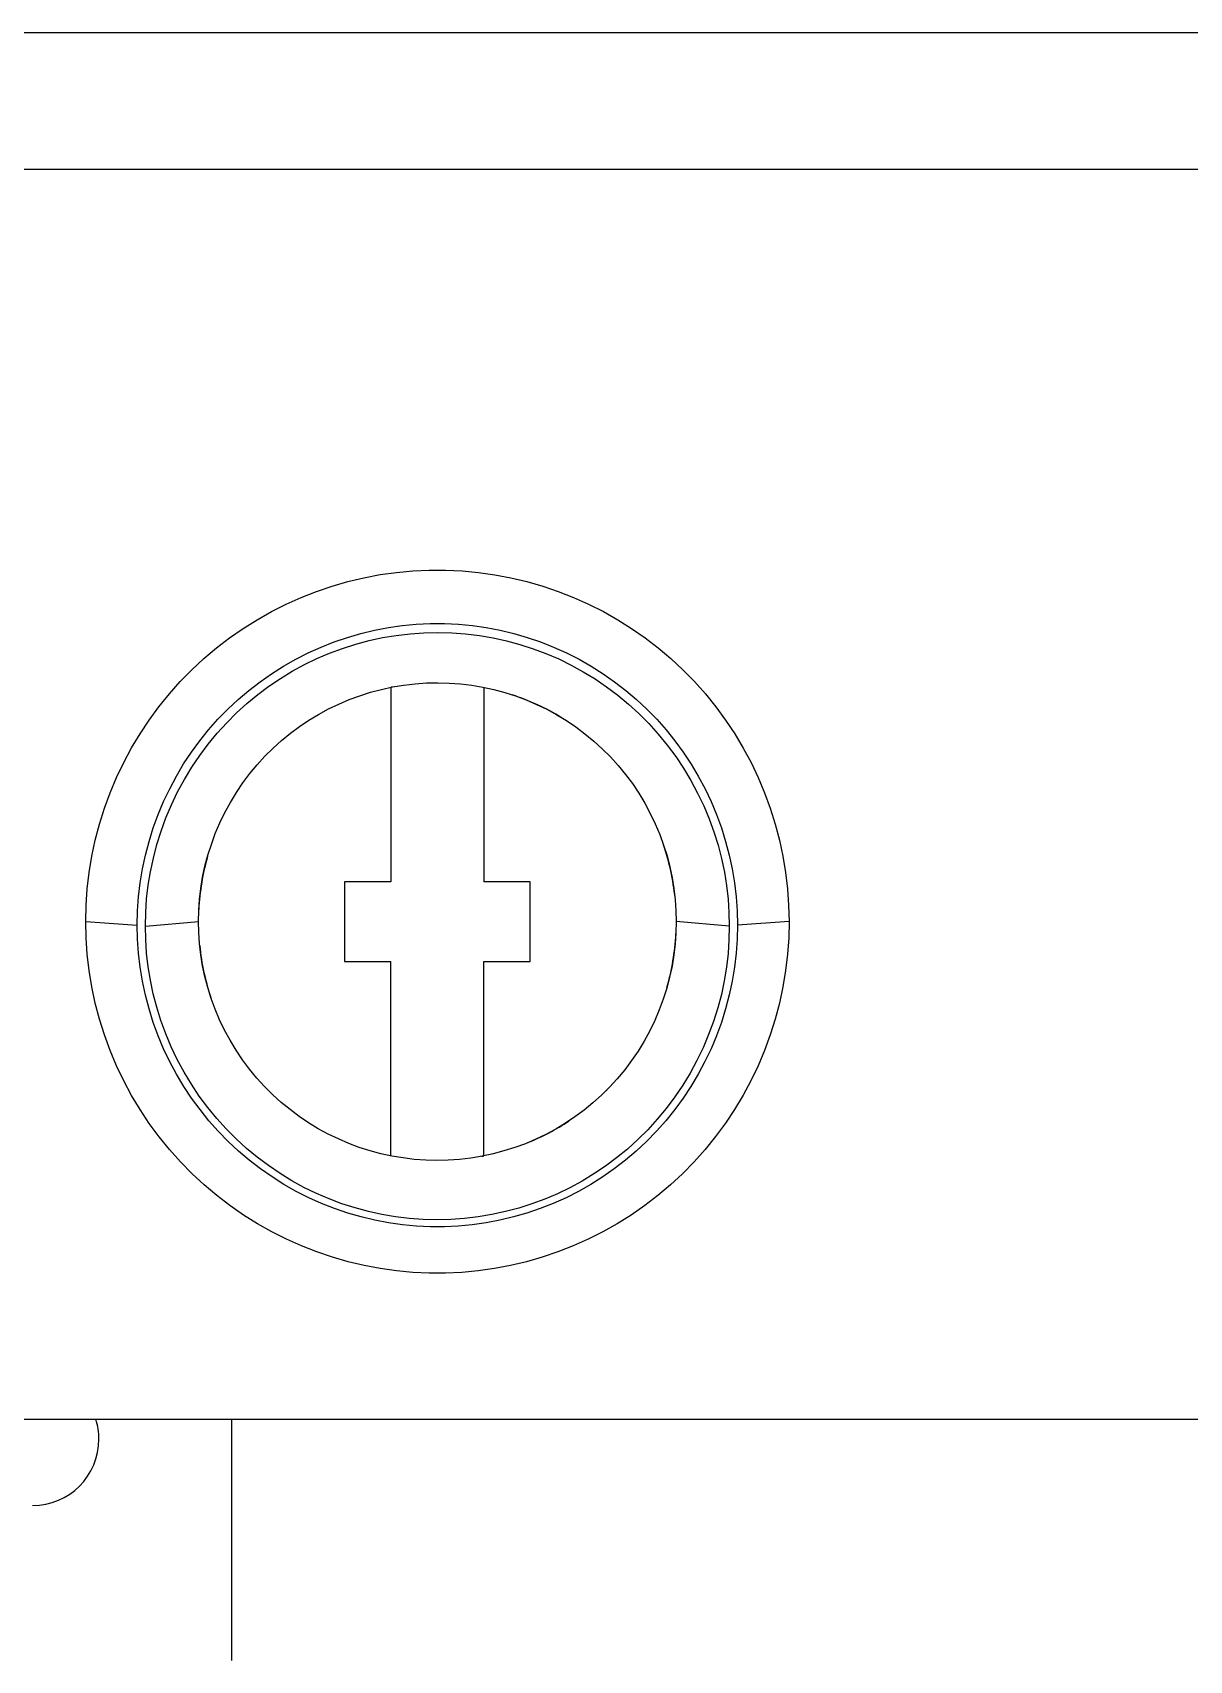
# Model space of a CAD drawing. Header units: millimetres. Extents: x 1019 to 1519, y 1262 to 1448.
# Drawn here: x 1372.32 to 1374.064, y 1330.981 to 1333.435 of the extents above; entities that cross this region are included whole.
import ezdxf

# ---------------------------------------------------------------- set-up
doc = ezdxf.new("R2010")
doc.units = ezdxf.units.MM

# ---------------------------------------------------------------- blocks, each defined once
blk = doc.blocks.new('*U37')
for p, q in [((-3.585, -2.2877), (3.585, -2.2877)), ((-3.585, -2.4937), (3.585, -2.4937)), ((-1.0537, -3.122), (-1.0299, -3.1151)), ((-1.0299, -3.1151), (-1.0058, -3.1094)), ((-1.0058, -3.1094), (-0.9814, -3.1047)), ((-0.9814, -3.1047), (-0.9568, -3.1013)), ((-0.9568, -3.1013), (-0.9321, -3.099)), ((-0.9321, -3.099), (-0.9074, -3.0978)), ((-0.9074, -3.0978), (-0.8826, -3.0978)), ((-0.8826, -3.0978), (-0.8578, -3.099)), ((-0.8578, -3.099), (-0.8331, -3.1013)), ((-0.8331, -3.1013), (-0.8085, -3.1048)), ((-0.8085, -3.1048), (-0.7842, -3.1094)), ((-0.7842, -3.1094), (-0.76, -3.1151)), ((-0.76, -3.1151), (-0.7362, -3.122)), ((-1.123, -3.1492), (-1.1003, -3.139)), ((-1.1003, -3.139), (-1.0772, -3.13)), ((-1.0772, -3.13), (-1.0537, -3.122)), ((-0.7362, -3.122), (-0.7127, -3.13)), ((-0.7127, -3.13), (-0.6896, -3.1391)), ((-0.6896, -3.1391), (-0.667, -3.1492)), ((-1.1667, -3.1726), (-1.1451, -3.1604)), ((-1.1451, -3.1604), (-1.123, -3.1492)), ((-0.667, -3.1492), (-0.6448, -3.1604)), ((-0.6448, -3.1604), (-0.6232, -3.1727)), ((-1.2081, -3.2), (-1.1878, -3.1858)), ((-1.1878, -3.1858), (-1.1667, -3.1726)), ((-1.0101, -3.1934), (-0.9895, -3.1885)), ((-0.9895, -3.1885), (-0.9687, -3.1846)), ((-0.9687, -3.1846), (-0.9478, -3.1816)), ((-0.9478, -3.1816), (-0.9267, -3.1796)), ((-0.9267, -3.1796), (-0.9056, -3.1786)), ((-0.9056, -3.1786), (-0.8844, -3.1786)), ((-0.8844, -3.1786), (-0.8633, -3.1796)), ((-0.8633, -3.1796), (-0.8422, -3.1816)), ((-0.8422, -3.1816), (-0.8212, -3.1846)), ((-0.8212, -3.1846), (-0.8004, -3.1885)), ((-0.8004, -3.1885), (-0.7798, -3.1935)), ((-0.6232, -3.1727), (-0.6022, -3.1859)), ((-0.6022, -3.1859), (-0.5818, -3.2001)), ((-1.2278, -3.2152), (-1.2081, -3.2)), ((-1.0895, -3.2226), (-1.0702, -3.214)), ((-1.0702, -3.214), (-1.0505, -3.2062)), ((-1.0505, -3.2062), (-1.0304, -3.1993)), ((-1.038, -3.2158), (-1.0181, -3.2095)), ((-1.0304, -3.1993), (-1.0101, -3.1934)), ((-1.0181, -3.2095), (-0.998, -3.2041)), ((-0.998, -3.2041), (-0.9776, -3.1997)), ((-0.9776, -3.1997), (-0.9569, -3.1962)), ((-0.9569, -3.1962), (-0.9361, -3.1937)), ((-0.9361, -3.1937), (-0.9152, -3.1923)), ((-0.9152, -3.1923), (-0.8943, -3.1918)), ((-0.8943, -3.1918), (-0.8733, -3.1923)), ((-0.8733, -3.1923), (-0.8524, -3.1939)), ((-0.8524, -3.1939), (-0.8317, -3.1964)), ((-0.8317, -3.1964), (-0.8111, -3.1999)), ((-0.8111, -3.1999), (-0.7907, -3.2044)), ((-0.7907, -3.2044), (-0.7706, -3.2099)), ((-0.7798, -3.1935), (-0.7595, -3.1994)), ((-0.7706, -3.2099), (-0.7507, -3.2163)), ((-0.7595, -3.1994), (-0.7395, -3.2062)), ((-0.7395, -3.2062), (-0.7198, -3.214)), ((-0.7198, -3.214), (-0.7004, -3.2227)), ((-0.5818, -3.2001), (-0.5621, -3.2152)), ((-1.265, -3.2482), (-1.2468, -3.2313)), ((-1.2468, -3.2313), (-1.2278, -3.2152)), ((-1.1269, -3.2427), (-1.1084, -3.2322)), ((-1.1084, -3.2322), (-1.0895, -3.2226)), ((-1.0954, -3.2404), (-1.0767, -3.2313)), ((-1.0767, -3.2313), (-1.0575, -3.2231)), ((-1.0575, -3.2231), (-1.038, -3.2158)), ((-0.7507, -3.2163), (-0.7313, -3.2236)), ((-0.7313, -3.2236), (-0.7121, -3.2318)), ((-0.7121, -3.2318), (-0.6934, -3.241)), ((-0.7004, -3.2227), (-0.6815, -3.2323)), ((-0.6815, -3.2323), (-0.6631, -3.2428)), ((-0.5621, -3.2152), (-0.5431, -3.2313)), ((-0.5431, -3.2313), (-0.5249, -3.2482)), ((-1.2824, -3.266), (-1.265, -3.2482)), ((-1.1622, -3.2662), (-1.1448, -3.2541)), ((-1.1489, -3.2729), (-1.1316, -3.2612)), ((-1.1448, -3.2541), (-1.1269, -3.2427)), ((-1.1316, -3.2612), (-1.1137, -3.2504)), ((-1.1137, -3.2504), (-1.0954, -3.2404)), ((-0.6934, -3.241), (-0.6751, -3.251)), ((-0.6751, -3.251), (-0.6573, -3.262)), ((-0.6631, -3.2428), (-0.6452, -3.2541)), ((-0.6573, -3.262), (-0.6399, -3.2738)), ((-0.6452, -3.2541), (-0.6278, -3.2663)), ((-0.5249, -3.2482), (-0.5076, -3.266)), ((-1.3146, -3.3039), (-1.2989, -3.2845)), ((-1.2989, -3.2845), (-1.2824, -3.266)), ((-1.1952, -3.293), (-1.179, -3.2792)), ((-1.182, -3.2989), (-1.1657, -3.2855)), ((-1.179, -3.2792), (-1.1622, -3.2662)), ((-1.1657, -3.2855), (-1.1489, -3.2729)), ((-1.028, -3.2931), (-1.012, -3.2872)), ((-1.012, -3.2872), (-0.9958, -3.282)), ((-0.9958, -3.282), (-0.9793, -3.2777)), ((-0.9793, -3.2777), (-0.9625, -3.274)), ((-0.965, -3.2745), (-0.965, -3.5677)), ((-0.9625, -3.274), (-0.9457, -3.2712)), ((-0.9457, -3.2712), (-0.9286, -3.2692)), ((-0.9286, -3.2692), (-0.9115, -3.268)), ((-0.9115, -3.268), (-0.8944, -3.2677)), ((-0.8944, -3.2677), (-0.8773, -3.2681)), ((-0.8773, -3.2681), (-0.8602, -3.2693)), ((-0.8602, -3.2693), (-0.8432, -3.2714)), ((-0.8432, -3.2714), (-0.8263, -3.2743)), ((-0.8263, -3.2743), (-0.8097, -3.2779)), ((-0.825, -3.2745), (-0.825, -3.5677)), ((-0.8097, -3.2779), (-0.7932, -3.2824)), ((-0.7932, -3.2824), (-0.777, -3.2876)), ((-0.777, -3.2876), (-0.761, -3.2935)), ((-0.6399, -3.2738), (-0.6231, -3.2864)), ((-0.6278, -3.2663), (-0.611, -3.2792)), ((-0.6231, -3.2864), (-0.6069, -3.2999)), ((-0.611, -3.2792), (-0.5948, -3.293)), ((-0.5076, -3.266), (-0.491, -3.2846)), ((-0.491, -3.2846), (-0.4754, -3.3039)), ((-1.3293, -3.3239), (-1.3146, -3.3039)), ((-1.2256, -3.3227), (-1.2107, -3.3075)), ((-1.2107, -3.3075), (-1.1952, -3.293)), ((-1.1976, -3.3131), (-1.182, -3.2989)), ((-1.074, -3.3153), (-1.059, -3.3072)), ((-1.059, -3.3072), (-1.0437, -3.2998)), ((-1.0437, -3.2998), (-1.028, -3.2931)), ((-0.761, -3.2935), (-0.7454, -3.3002)), ((-0.7454, -3.3002), (-0.7301, -3.3077)), ((-0.7301, -3.3077), (-0.7151, -3.3158)), ((-0.6069, -3.2999), (-0.5913, -3.3142)), ((-0.5948, -3.293), (-0.5792, -3.3075)), ((-0.5792, -3.3075), (-0.5644, -3.3227)), ((-0.4754, -3.3039), (-0.4606, -3.324)), ((-1.3431, -3.3447), (-1.3293, -3.3239)), ((-1.2397, -3.3386), (-1.2256, -3.3227)), ((-1.2268, -3.3438), (-1.2125, -3.328)), ((-1.2125, -3.328), (-1.1976, -3.3131)), ((-1.1165, -3.3439), (-1.1028, -3.3337)), ((-1.1028, -3.3337), (-1.0886, -3.3241)), ((-1.0886, -3.3241), (-1.074, -3.3153)), ((-0.7151, -3.3158), (-0.7005, -3.3247)), ((-0.7005, -3.3247), (-0.6863, -3.3343)), ((-0.6863, -3.3343), (-0.6726, -3.3446)), ((-0.5913, -3.3142), (-0.5763, -3.3292)), ((-0.5763, -3.3292), (-0.5621, -3.3451)), ((-0.5644, -3.3227), (-0.5503, -3.3387)), ((-0.4606, -3.324), (-0.4468, -3.3447)), ((-1.3559, -3.366), (-1.3431, -3.3447)), ((-1.2656, -3.3724), (-1.253, -3.3552)), ((-1.2532, -3.3773), (-1.2404, -3.3602)), ((-1.253, -3.3552), (-1.2397, -3.3386)), ((-1.2404, -3.3602), (-1.2268, -3.3438)), ((-1.1426, -3.3663), (-1.1298, -3.3547)), ((-1.1298, -3.3547), (-1.1165, -3.3439)), ((-0.6726, -3.3446), (-0.6593, -3.3556)), ((-0.6593, -3.3556), (-0.6465, -3.3672)), ((-0.5621, -3.3451), (-0.5485, -3.3616)), ((-0.5503, -3.3387), (-0.5369, -3.3552)), ((-0.5369, -3.3552), (-0.5244, -3.3724)), ((-0.4468, -3.3447), (-0.434, -3.3661)), ((-1.3677, -3.388), (-1.3559, -3.366)), ((-1.2774, -3.3901), (-1.2656, -3.3724)), ((-1.2651, -3.3951), (-1.2532, -3.3773)), ((-1.1665, -3.3913), (-1.1548, -3.3785)), ((-1.1548, -3.3785), (-1.1426, -3.3663)), ((-0.6465, -3.3672), (-0.6343, -3.3794)), ((-0.6343, -3.3794), (-0.6226, -3.3923)), ((-0.5485, -3.3616), (-0.5358, -3.3788)), ((-0.5358, -3.3788), (-0.5239, -3.3966)), ((-0.5244, -3.3724), (-0.5126, -3.3902)), ((-0.434, -3.3661), (-0.4223, -3.388)), ((-1.3784, -3.4104), (-1.3677, -3.388)), ((-1.2984, -3.4273), (-1.2883, -3.4084)), ((-1.2883, -3.4084), (-1.2774, -3.3901)), ((-1.2762, -3.4134), (-1.2651, -3.3951)), ((-1.188, -3.4186), (-1.1776, -3.4046)), ((-1.1776, -3.4046), (-1.1665, -3.3913)), ((-0.6226, -3.3923), (-0.6115, -3.4057)), ((-0.6115, -3.4057), (-0.6011, -3.4197)), ((-0.5239, -3.3966), (-0.5129, -3.415)), ((-0.5126, -3.3902), (-0.5017, -3.4085)), ((-0.5017, -3.4085), (-0.4916, -3.4273)), ((-0.4223, -3.388), (-0.4115, -3.4105)), ((-1.3967, -3.4568), (-1.3881, -3.4334)), ((-1.3881, -3.4334), (-1.3784, -3.4104)), ((-1.3075, -3.4465), (-1.2984, -3.4273)), ((-1.2957, -3.4516), (-1.2864, -3.4323)), ((-1.2864, -3.4323), (-1.2762, -3.4134)), ((-1.2069, -3.4479), (-1.1978, -3.433)), ((-1.1978, -3.433), (-1.188, -3.4186)), ((-0.6011, -3.4197), (-0.5914, -3.4342)), ((-0.5914, -3.4342), (-0.5824, -3.4492)), ((-0.5129, -3.415), (-0.5028, -3.4339)), ((-0.5028, -3.4339), (-0.4936, -3.4532)), ((-0.4916, -3.4273), (-0.4824, -3.4466)), ((-0.4115, -3.4105), (-0.4019, -3.4335)), ((-0.4019, -3.4335), (-0.3933, -3.4569)), ((-1.4042, -3.4806), (-1.3967, -3.4568)), ((-1.3158, -3.4662), (-1.3075, -3.4465)), ((-1.304, -3.4713), (-1.2957, -3.4516)), ((-1.2153, -3.4633), (-1.2069, -3.4479)), ((-0.5824, -3.4492), (-0.5741, -3.4645)), ((-0.4936, -3.4532), (-0.4854, -3.4728)), ((-0.4824, -3.4466), (-0.4742, -3.4663)), ((-0.3933, -3.4569), (-0.3858, -3.4807)), ((-1.4105, -3.5047), (-1.4042, -3.4806)), ((-1.3231, -3.4863), (-1.3158, -3.4662)), ((-1.3113, -3.4913), (-1.304, -3.4713)), ((-1.2296, -3.495), (-1.2228, -3.479)), ((-1.2228, -3.479), (-1.2153, -3.4633)), ((-0.5741, -3.4645), (-0.5666, -3.4802)), ((-0.5666, -3.4802), (-0.5599, -3.4962)), ((-0.4854, -3.4728), (-0.4782, -3.4926)), ((-0.4742, -3.4663), (-0.4669, -3.4863)), ((-0.3858, -3.4807), (-0.3795, -3.5048)), ((-1.4157, -3.5291), (-1.4105, -3.5047)), ((-1.3349, -3.5274), (-1.3295, -3.5067)), ((-1.3295, -3.5067), (-1.3231, -3.4863)), ((-1.3177, -3.5115), (-1.3113, -3.4913)), ((-1.2356, -3.5112), (-1.2296, -3.495)), ((-0.5599, -3.4962), (-0.554, -3.5123)), ((-0.4782, -3.4926), (-0.472, -3.5127)), ((-0.4669, -3.4863), (-0.4605, -3.5067)), ((-0.4605, -3.5067), (-0.4551, -3.5274)), ((-0.3795, -3.5048), (-0.3742, -3.5291)), ((-1.4198, -3.5536), (-1.4157, -3.5291)), ((-1.3394, -3.5482), (-1.3349, -3.5274)), ((-1.3274, -3.5524), (-1.323, -3.5319)), ((-1.323, -3.5319), (-1.3177, -3.5115)), ((-1.2452, -3.5443), (-1.2408, -3.5277)), ((-1.2408, -3.5277), (-1.2356, -3.5112)), ((-0.554, -3.5123), (-0.5489, -3.5286)), ((-0.5489, -3.5286), (-0.5446, -3.545)), ((-0.472, -3.5127), (-0.4667, -3.5328)), ((-0.4667, -3.5328), (-0.4625, -3.5531)), ((-0.4551, -3.5274), (-0.4506, -3.5483)), ((-0.3742, -3.5291), (-0.3702, -3.5537)), ((-1.4227, -3.5783), (-1.4198, -3.5536)), ((-1.3429, -3.5693), (-1.3394, -3.5482)), ((-1.3307, -3.5729), (-1.3274, -3.5524)), ((-1.2488, -3.5609), (-1.2452, -3.5443)), ((-0.5446, -3.545), (-0.5411, -3.5615)), ((-0.4625, -3.5531), (-0.4592, -3.5734)), ((-0.4506, -3.5483), (-0.4471, -3.5693)), ((-0.3702, -3.5537), (-0.3673, -3.5783)), ((-1.4245, -3.603), (-1.4227, -3.5783)), ((-1.3453, -3.5905), (-1.3429, -3.5693)), ((-1.3331, -3.5934), (-1.3307, -3.5729)), ((-1.2535, -3.5943), (-1.2515, -3.5776)), ((-1.2515, -3.5776), (-1.2488, -3.5609)), ((-1.035, -3.5677), (-1.035, -3.6877)), ((-0.965, -3.5677), (-1.035, -3.5677)), ((-0.755, -3.5677), (-0.825, -3.5677)), ((-0.755, -3.6877), (-0.755, -3.5677)), ((-0.5411, -3.5615), (-0.5384, -3.578)), ((-0.5384, -3.578), (-0.5365, -3.5946)), ((-0.4592, -3.5734), (-0.4569, -3.5937)), ((-0.4471, -3.5693), (-0.4447, -3.5905)), ((-0.3673, -3.5783), (-0.3656, -3.603)), ((-1.425, -3.6277), (-1.4245, -3.603)), ((-1.3468, -3.6116), (-1.3453, -3.5905)), ((-1.3345, -3.614), (-1.3331, -3.5934)), ((-1.2546, -3.611), (-1.2535, -3.5943)), ((-0.5365, -3.5946), (-0.5354, -3.6111)), ((-0.4569, -3.5937), (-0.4555, -3.6141)), ((-0.4447, -3.5905), (-0.4432, -3.6116)), ((-0.3656, -3.603), (-0.365, -3.6277)), ((-1.4245, -3.6522), (-1.425, -3.6277)), ((-1.425, -3.6277), (-1.3473, -3.6328)), ((-1.3473, -3.6328), (-1.3468, -3.6116)), ((-1.335, -3.6344), (-1.3345, -3.614)), ((-1.335, -3.6344), (-1.255, -3.6277)), ((-1.255, -3.6277), (-1.2546, -3.611)), ((-1.2546, -3.6443), (-1.255, -3.6277)), ((-0.5354, -3.6111), (-0.535, -3.6277)), ((-0.535, -3.6277), (-0.5354, -3.6444)), ((-0.455, -3.6344), (-0.535, -3.6277)), ((-0.4555, -3.6141), (-0.455, -3.6344)), ((-0.4432, -3.6116), (-0.4427, -3.6328)), ((-0.365, -3.6277), (-0.4427, -3.6328)), ((-0.365, -3.6277), (-0.3655, -3.6522)), ((-1.4227, -3.6769), (-1.4245, -3.6522)), ((-1.3468, -3.6539), (-1.3473, -3.6328)), ((-1.3454, -3.6751), (-1.3468, -3.6539)), ((-1.3345, -3.6548), (-1.335, -3.6344)), ((-1.3331, -3.6753), (-1.3345, -3.6548)), ((-1.2535, -3.6609), (-1.2546, -3.6443)), ((-0.5354, -3.6444), (-0.5366, -3.6611)), ((-0.4555, -3.6549), (-0.4569, -3.6755)), ((-0.455, -3.6344), (-0.4555, -3.6549)), ((-0.4432, -3.6539), (-0.4446, -3.6751)), ((-0.4427, -3.6328), (-0.4432, -3.6539)), ((-0.3655, -3.6522), (-0.3673, -3.6769)), ((-1.4198, -3.7016), (-1.4227, -3.6769)), ((-1.3429, -3.6962), (-1.3454, -3.6751)), ((-1.3308, -3.6957), (-1.3331, -3.6753)), ((-1.2515, -3.6775), (-1.2535, -3.6609)), ((-1.2488, -3.6941), (-1.2515, -3.6775)), ((-0.5385, -3.6779), (-0.5413, -3.6946)), ((-0.5366, -3.6611), (-0.5385, -3.6779)), ((-0.4569, -3.6755), (-0.4593, -3.6962)), ((-0.4446, -3.6751), (-0.4471, -3.6962)), ((-0.3673, -3.6769), (-0.3702, -3.7015)), ((-1.4158, -3.7261), (-1.4198, -3.7016)), ((-1.3394, -3.7173), (-1.3429, -3.6962)), ((-1.3275, -3.7161), (-1.3308, -3.6957)), ((-1.2453, -3.7106), (-1.2488, -3.6941)), ((-1.035, -3.6877), (-0.965, -3.6877)), ((-0.965, -3.9808), (-0.965, -3.6877)), ((-0.825, -3.9808), (-0.825, -3.6877)), ((-0.825, -3.6877), (-0.755, -3.6877)), ((-0.5413, -3.6946), (-0.5449, -3.7113)), ((-0.4593, -3.6962), (-0.4627, -3.7168)), ((-0.4471, -3.6962), (-0.4506, -3.7173)), ((-0.3702, -3.7015), (-0.3742, -3.7261)), ((-1.4105, -3.7505), (-1.4158, -3.7261)), ((-1.335, -3.7383), (-1.3394, -3.7173)), ((-1.3232, -3.7364), (-1.3275, -3.7161)), ((-1.241, -3.727), (-1.2453, -3.7106)), ((-1.2359, -3.7434), (-1.241, -3.727)), ((-0.5492, -3.7279), (-0.5545, -3.7444)), ((-0.5449, -3.7113), (-0.5492, -3.7279)), ((-0.4627, -3.7168), (-0.467, -3.7373)), ((-0.4506, -3.7173), (-0.455, -3.7382)), ((-0.3742, -3.7261), (-0.3794, -3.7505)), ((-1.4042, -3.7747), (-1.4105, -3.7505)), ((-1.3295, -3.759), (-1.335, -3.7383)), ((-1.3179, -3.7566), (-1.3232, -3.7364)), ((-1.23, -3.7595), (-1.2359, -3.7434)), ((-0.5545, -3.7444), (-0.5605, -3.7607)), ((-0.467, -3.7373), (-0.4724, -3.7577)), ((-0.455, -3.7382), (-0.4605, -3.759)), ((-0.3794, -3.7505), (-0.3858, -3.7747)), ((-1.3967, -3.7985), (-1.4042, -3.7747)), ((-1.3231, -3.7795), (-1.3295, -3.759)), ((-1.3117, -3.7767), (-1.3179, -3.7566)), ((-1.3044, -3.7966), (-1.3117, -3.7767)), ((-1.2232, -3.7755), (-1.23, -3.7595)), ((-1.2157, -3.7912), (-1.2232, -3.7755)), ((-0.5673, -3.7767), (-0.5749, -3.7925)), ((-0.5605, -3.7607), (-0.5673, -3.7767)), ((-0.4788, -3.778), (-0.4862, -3.798)), ((-0.4724, -3.7577), (-0.4788, -3.778)), ((-0.4605, -3.759), (-0.4669, -3.7795)), ((-0.3858, -3.7747), (-0.3933, -3.7985)), ((-1.3881, -3.822), (-1.3967, -3.7985)), ((-1.3158, -3.7996), (-1.3231, -3.7795)), ((-1.3075, -3.8194), (-1.3158, -3.7996)), ((-1.2961, -3.8162), (-1.3044, -3.7966)), ((-1.2074, -3.8066), (-1.2157, -3.7912)), ((-0.5749, -3.7925), (-0.5833, -3.8078)), ((-0.4862, -3.798), (-0.4945, -3.8177)), ((-0.4742, -3.7996), (-0.4825, -3.8194)), ((-0.4669, -3.7795), (-0.4742, -3.7996)), ((-0.3933, -3.7985), (-0.4019, -3.822)), ((-1.3784, -3.845), (-1.3881, -3.822)), ((-1.2983, -3.8388), (-1.3075, -3.8194)), ((-1.2869, -3.8355), (-1.2961, -3.8162)), ((-1.1983, -3.8216), (-1.2074, -3.8066)), ((-1.1885, -3.8361), (-1.1983, -3.8216)), ((-0.5924, -3.8227), (-0.6022, -3.8372)), ((-0.5833, -3.8078), (-0.5924, -3.8227)), ((-0.4945, -3.8177), (-0.5038, -3.837)), ((-0.4825, -3.8194), (-0.4917, -3.8387)), ((-0.4019, -3.822), (-0.4116, -3.845)), ((-1.3676, -3.8676), (-1.3784, -3.845)), ((-1.2881, -3.8577), (-1.2983, -3.8388)), ((-1.2768, -3.8544), (-1.2869, -3.8355)), ((-1.1781, -3.85), (-1.1885, -3.8361)), ((-1.167, -3.8635), (-1.1781, -3.85)), ((-0.6127, -3.8511), (-0.6239, -3.8645)), ((-0.6022, -3.8372), (-0.6127, -3.8511)), ((-0.5038, -3.837), (-0.5141, -3.8559)), ((-0.4917, -3.8387), (-0.5018, -3.8576)), ((-0.4116, -3.845), (-0.4224, -3.8675)), ((-1.3558, -3.8896), (-1.3676, -3.8676)), ((-1.2772, -3.876), (-1.2881, -3.8577)), ((-1.2653, -3.8939), (-1.2772, -3.876)), ((-1.2657, -3.8728), (-1.2768, -3.8544)), ((-1.2538, -3.8906), (-1.2657, -3.8728)), ((-1.1553, -3.8763), (-1.167, -3.8635)), ((-1.143, -3.8886), (-1.1553, -3.8763)), ((-0.6239, -3.8645), (-0.6356, -3.8772)), ((-0.5252, -3.8742), (-0.5372, -3.892)), ((-0.5141, -3.8559), (-0.5252, -3.8742)), ((-0.5128, -3.876), (-0.5246, -3.8939)), ((-0.5018, -3.8576), (-0.5128, -3.876)), ((-0.4224, -3.8675), (-0.4342, -3.8895)), ((-1.3429, -3.911), (-1.3558, -3.8896)), ((-1.2527, -3.9111), (-1.2653, -3.8939)), ((-1.241, -3.9078), (-1.2538, -3.8906)), ((-1.1302, -3.9002), (-1.143, -3.8886)), ((-1.1169, -3.9111), (-1.1302, -3.9002)), ((-0.6606, -3.9009), (-0.6739, -3.9118)), ((-0.6478, -3.8894), (-0.6606, -3.9009)), ((-0.6356, -3.8772), (-0.6478, -3.8894)), ((-0.5372, -3.892), (-0.55, -3.9091)), ((-0.5246, -3.8939), (-0.5373, -3.9111)), ((-0.4342, -3.8895), (-0.4471, -3.911)), ((-1.3291, -3.9318), (-1.3429, -3.911)), ((-1.2393, -3.9278), (-1.2527, -3.9111)), ((-1.2275, -3.9243), (-1.241, -3.9078)), ((-1.2132, -3.9402), (-1.2275, -3.9243)), ((-1.1032, -3.9214), (-1.1169, -3.9111)), ((-1.089, -3.9309), (-1.1032, -3.9214)), ((-0.6877, -3.922), (-0.7019, -3.9315)), ((-0.6739, -3.9118), (-0.6877, -3.922)), ((-0.5636, -3.9256), (-0.5779, -3.9413)), ((-0.55, -3.9091), (-0.5636, -3.9256)), ((-0.5373, -3.9111), (-0.5507, -3.9277)), ((-0.4471, -3.911), (-0.4609, -3.9317)), ((-1.3143, -3.9519), (-1.3291, -3.9318)), ((-1.2251, -3.9437), (-1.2393, -3.9278)), ((-1.2102, -3.959), (-1.2251, -3.9437)), ((-1.1982, -3.9552), (-1.2132, -3.9402)), ((-1.0744, -3.9398), (-1.089, -3.9309)), ((-1.0594, -3.9479), (-1.0744, -3.9398)), ((-1.0441, -3.9553), (-1.0594, -3.9479)), ((-0.7315, -3.9484), (-0.7468, -3.9557)), ((-0.7165, -3.9403), (-0.7315, -3.9484)), ((-0.7019, -3.9315), (-0.7165, -3.9403)), ((-0.5779, -3.9413), (-0.5929, -3.9562)), ((-0.5649, -3.9437), (-0.5798, -3.959)), ((-0.5507, -3.9277), (-0.5649, -3.9437)), ((-0.4609, -3.9317), (-0.4757, -3.9518)), ((-1.2985, -3.9713), (-1.3143, -3.9519)), ((-1.2819, -3.9898), (-1.2985, -3.9713)), ((-1.1946, -3.9735), (-1.2102, -3.959)), ((-1.1825, -3.9695), (-1.1982, -3.9552)), ((-1.1784, -3.9873), (-1.1946, -3.9735)), ((-1.1663, -3.9829), (-1.1825, -3.9695)), ((-1.0285, -3.962), (-1.0441, -3.9553)), ((-1.0126, -3.9679), (-1.0285, -3.962)), ((-0.9964, -3.9731), (-1.0126, -3.9679)), ((-0.98, -3.9775), (-0.9964, -3.9731)), ((-0.7946, -3.9734), (-0.8111, -3.9777)), ((-0.7784, -3.9682), (-0.7946, -3.9734)), ((-0.7624, -3.9624), (-0.7784, -3.9682)), ((-0.7468, -3.9557), (-0.7624, -3.9624)), ((-0.6086, -3.9704), (-0.6248, -3.9837)), ((-0.5954, -3.9735), (-0.6116, -3.9873)), ((-0.5929, -3.9562), (-0.6086, -3.9704)), ((-0.5798, -3.959), (-0.5954, -3.9735)), ((-0.4914, -3.9712), (-0.508, -3.9898)), ((-0.4757, -3.9518), (-0.4914, -3.9712)), ((-1.2645, -4.0076), (-1.2819, -3.9898)), ((-1.1615, -4.0003), (-1.1784, -3.9873)), ((-1.1494, -3.9955), (-1.1663, -3.9829)), ((-1.1321, -4.0073), (-1.1494, -3.9955)), ((-0.9634, -3.9811), (-0.98, -3.9775)), ((-0.9466, -3.9839), (-0.9634, -3.9811)), ((-0.9297, -3.986), (-0.9466, -3.9839)), ((-0.9126, -3.9872), (-0.9297, -3.986)), ((-0.8956, -3.9876), (-0.9126, -3.9872)), ((-0.8785, -3.9873), (-0.8956, -3.9876)), ((-0.8615, -3.9861), (-0.8785, -3.9873)), ((-0.8445, -3.9841), (-0.8615, -3.9861)), ((-0.8277, -3.9813), (-0.8445, -3.9841)), ((-0.8111, -3.9777), (-0.8277, -3.9813)), ((-0.6416, -3.9963), (-0.659, -4.008)), ((-0.6248, -3.9837), (-0.6416, -3.9963)), ((-0.6116, -3.9873), (-0.6284, -4.0002)), ((-0.508, -3.9898), (-0.5255, -4.0076)), ((-1.2462, -4.0245), (-1.2645, -4.0076)), ((-1.1441, -4.0124), (-1.1615, -4.0003)), ((-1.1262, -4.0238), (-1.1441, -4.0124)), ((-1.1143, -4.0182), (-1.1321, -4.0073)), ((-1.1077, -4.0342), (-1.1262, -4.0238)), ((-1.096, -4.0282), (-1.1143, -4.0182)), ((-0.6768, -4.0188), (-0.6951, -4.0287)), ((-0.6638, -4.0237), (-0.6822, -4.0342)), ((-0.659, -4.008), (-0.6768, -4.0188)), ((-0.6458, -4.0124), (-0.6638, -4.0237)), ((-0.6284, -4.0002), (-0.6458, -4.0124)), ((-0.5255, -4.0076), (-0.5437, -4.0245)), ((-1.2272, -4.0406), (-1.2462, -4.0245)), ((-1.2075, -4.0557), (-1.2272, -4.0406)), ((-1.0888, -4.0438), (-1.1077, -4.0342)), ((-1.0773, -4.0373), (-1.096, -4.0282)), ((-1.0695, -4.0524), (-1.0888, -4.0438)), ((-1.0582, -4.0455), (-1.0773, -4.0373)), ((-1.0387, -4.0528), (-1.0582, -4.0455)), ((-0.733, -4.0459), (-0.7525, -4.0532)), ((-0.7138, -4.0378), (-0.733, -4.0459)), ((-0.7011, -4.0438), (-0.7204, -4.0524)), ((-0.6951, -4.0287), (-0.7138, -4.0378)), ((-0.6822, -4.0342), (-0.7011, -4.0438)), ((-0.5627, -4.0406), (-0.5825, -4.0557)), ((-0.5437, -4.0245), (-0.5627, -4.0406)), ((-1.1871, -4.0699), (-1.2075, -4.0557)), ((-1.1661, -4.0831), (-1.1871, -4.0699)), ((-1.0499, -4.0602), (-1.0695, -4.0524)), ((-1.0299, -4.067), (-1.0499, -4.0602)), ((-1.0189, -4.0591), (-1.0387, -4.0528)), ((-1.0096, -4.0728), (-1.0299, -4.067)), ((-0.9989, -4.0645), (-1.0189, -4.0591)), ((-0.9891, -4.0777), (-1.0096, -4.0728)), ((-0.9786, -4.069), (-0.9989, -4.0645)), ((-0.958, -4.0725), (-0.9786, -4.069)), ((-0.9374, -4.075), (-0.958, -4.0725)), ((-0.8333, -4.0727), (-0.854, -4.0751)), ((-0.8127, -4.0692), (-0.8333, -4.0727)), ((-0.7924, -4.0648), (-0.8127, -4.0692)), ((-0.7804, -4.0728), (-0.8009, -4.0777)), ((-0.7723, -4.0595), (-0.7924, -4.0648)), ((-0.7601, -4.067), (-0.7804, -4.0728)), ((-0.7525, -4.0532), (-0.7723, -4.0595)), ((-0.7401, -4.0602), (-0.7601, -4.067)), ((-0.7204, -4.0524), (-0.7401, -4.0602)), ((-0.6029, -4.0699), (-0.6239, -4.0831)), ((-0.5825, -4.0557), (-0.6029, -4.0699)), ((-1.1445, -4.0953), (-1.1661, -4.0831)), ((-1.1223, -4.1064), (-1.1445, -4.0953)), ((-0.9684, -4.0817), (-0.9891, -4.0777)), ((-0.9475, -4.0846), (-0.9684, -4.0817)), ((-0.9265, -4.0866), (-0.9475, -4.0846)), ((-0.9166, -4.0765), (-0.9374, -4.075)), ((-0.9055, -4.0876), (-0.9265, -4.0866)), ((-0.8957, -4.077), (-0.9166, -4.0765)), ((-0.8844, -4.0876), (-0.9055, -4.0876)), ((-0.8748, -4.0766), (-0.8957, -4.077)), ((-0.8634, -4.0866), (-0.8844, -4.0876)), ((-0.854, -4.0751), (-0.8748, -4.0766)), ((-0.8424, -4.0846), (-0.8634, -4.0866)), ((-0.8216, -4.0816), (-0.8424, -4.0846)), ((-0.8009, -4.0777), (-0.8216, -4.0816)), ((-0.6455, -4.0953), (-0.6676, -4.1064)), ((-0.6239, -4.0831), (-0.6455, -4.0953)), ((-1.0997, -4.1165), (-1.1223, -4.1064)), ((-1.0766, -4.1256), (-1.0997, -4.1165)), ((-0.6903, -4.1165), (-0.7133, -4.1255)), ((-0.6676, -4.1064), (-0.6903, -4.1165)), ((-1.0532, -4.1335), (-1.0766, -4.1256)), ((-1.0294, -4.1403), (-1.0532, -4.1335)), ((-1.0054, -4.146), (-1.0294, -4.1403)), ((-0.9811, -4.1506), (-1.0054, -4.146)), ((-0.7846, -4.146), (-0.8089, -4.1506)), ((-0.7605, -4.1403), (-0.7846, -4.146)), ((-0.7368, -4.1335), (-0.7605, -4.1403)), ((-0.7133, -4.1255), (-0.7368, -4.1335)), ((-0.9566, -4.1541), (-0.9811, -4.1506)), ((-0.932, -4.1564), (-0.9566, -4.1541)), ((-0.9073, -4.1575), (-0.932, -4.1564)), ((-0.8826, -4.1575), (-0.9073, -4.1575)), ((-0.8579, -4.1564), (-0.8826, -4.1575)), ((-0.8333, -4.1541), (-0.8579, -4.1564)), ((-0.8089, -4.1506), (-0.8333, -4.1541)), ((-3.585, -4.3777), (3.585, -4.3777)), ((-1.205, -4.3777), (-1.205, -4.7412))]:
    blk.add_line(p, q)
for centre, radius, start, end in [((-0.895, -3.6277), 0.36, 100.8405, 101.1543), ((-0.895, -3.6277), 0.36, 58.664, 71.739), ((-0.895, -3.6277), 0.36, 164.0973, 177.1062), ((-0.895, -3.6277), 0.36, 5.7004, 18.7769), ((-0.895, -3.6277), 0.36, 344.0146, 357.0595), ((-0.895, -3.6277), 0.36, 185.7537, 198.8652), ((-0.895, -3.6277), 0.36, 314.7316, 315.3754), ((-0.895, -3.6277), 0.36, 292.2838, 303.4583), ((-0.895, -3.6277), 0.36, 280.7439, 281.1129), ((-1.505, -4.4077), 0.1, 0, 17.4576), ((-1.505, -4.4077), 0.1, 270, 0)]:
    blk.add_arc(centre, radius, start, end)
blk = doc.blocks.new('*U38')
at = {"color": 0, "linetype": 'ByBlock', "lineweight": -2, "transparency": 16777216}
blk.add_blockref('*U37', (0, 0), dxfattribs=at)

msp = doc.modelspace()

# ---------------------------------------------------------------- block references
msp.add_blockref('*U38', (1373.8253, 1335.7224))

doc.saveas('drawing.dxf')
